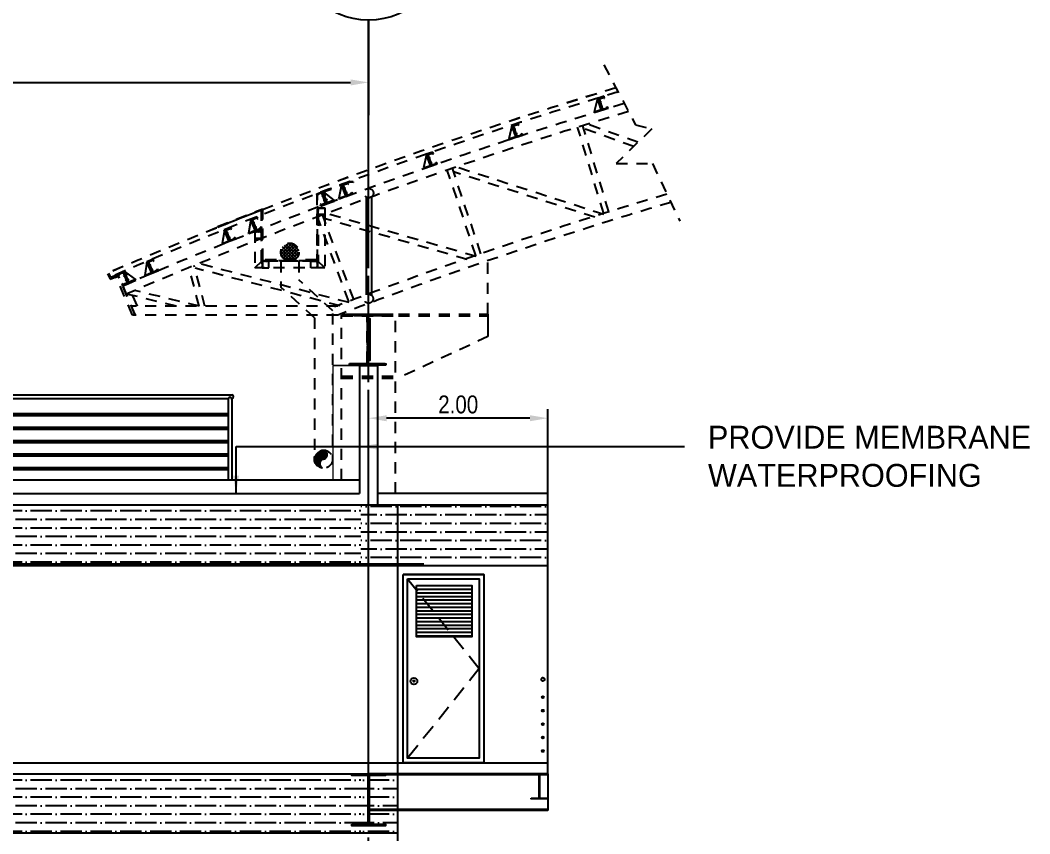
# Model space of a CAD drawing. Header units: millimetres. Extents: x 2148 to 2681, y 758 to 986.
# Drawn here: x 2442.94 to 2454.2, y 874.08 to 883.15 of the extents above; entities that cross this region are included whole.
import ezdxf

# ---------------------------------------------------------------- set-up
doc = ezdxf.new("R2010")
doc.units = ezdxf.units.MM
for name, pattern in [('27-A-2008-DD$0$a1-14 lvl 14-36$0$xa-fp_t1_l14-36$0$HIDDEN', [0.375, 0.25, -0.125]), ('CENTER2', [28.575, 19.05, -3.175, 3.175, -3.175]), ('HIDDEN', [0.375, 0.25, -0.125]), ('PHANTOMX2', [5, 2.5, -0.5, 0.5, -0.5, 0.5, -0.5])]:
    doc.linetypes.add(name, pattern=pattern)
for name, color, linetype in [('A-DOOR', 2, 'Continuous'), ('A-Hatch', 253, 'Continuous'), ('A-Stairs', 1, 'Continuous'), ('A-Wall', 4, 'Continuous'), ('at_Entity', 7, 'Continuous'), ('cladding', 2, 'Continuous'), ('D', 1, 'Continuous'), ('ELAYOUT', 4, 'Continuous'), ('grid', 241, 'PHANTOMX2'), ('hacht', 8, 'Continuous'), ('HATCH', 8, 'Continuous'), ('S_GRID LINES', 252, 'Continuous'), ('wall', 4, 'Continuous')]:
    doc.layers.add(name, color=color, linetype=linetype)
doc.styles.add('ARIALNW', font='ARIALN.TTF')
doc.styles.add('MMTX$0$ESMX$0$X-OPTA1D', font='x-opta1d')
doc.dimstyles.new('DIM 100', dxfattribs={"dimtxt": 0.2, "dimasz": 0.2, "dimexe": 0.1, "dimexo": 0, "dimgap": 0.05, "dimtad": 1, "dimzin": 0, "dimdsep": 46, "dimtxsty": 'ARIALNW', "dimcen": 0.09, "dimclrd": 6, "dimclre": 6, "dimclrt": 13, "dimadec": 0, "dimazin": 0, "dimtfac": 1, "dimtofl": 0, "dimtmove": 2, "dimatfit": 3, "dimfxl": 1, "dimtolj": 1, "dimtzin": 0, "dimarcsym": 0})
pattern_1 = [(180, (-3.72475, 3e-13), (-0.1666875, -0.09525), [0.238125, -0.047625, 0, -0.047625])]
pattern_2 = [(135, (-157028.7112584, 6350.6992486), (0.00353553390593, 0.00353553390593), [])]
pattern_3 = [(45, (161920.6013123, 6350.6992486), (-0.00353553390593, 0.00353553390593), [])]

# ---------------------------------------------------------------- blocks, each defined once
blk = doc.blocks.new('*D2624')
at = {"layer": 'Defpoints', "color": 0, "linetype": 'ByBlock', "ltscale": 0.5, "transparency": 16777216}
for p in [(2446.823, 882.459), (2437.823, 882.134), (2446.823, 881.759)]:
    blk.add_point(p, dxfattribs=at)
at = {"layer": 'ELAYOUT', "color": 6, "linetype": 'ByBlock', "lineweight": -2, "ltscale": 0.5, "transparency": 16777216}
for p, q in [((2437.823, 882.134), (2437.823, 882.559)), ((2438.023, 882.459), (2446.623, 882.459)), ((2446.823, 881.759), (2446.823, 882.559))]:
    blk.add_line(p, q, dxfattribs=at)
at = {"layer": 'ELAYOUT', "color": 6, "linetype": 'ByBlock', "ltscale": 0.5, "transparency": 16777216}
for points in [[(2438.023, 882.492), (2438.023, 882.425), (2437.823, 882.459)], [(2446.623, 882.492), (2446.623, 882.425), (2446.823, 882.459)]]:
    blk.add_solid(points, dxfattribs=at)
at = {"layer": 'ELAYOUT', "color": 13, "linetype": 'ByBlock', "ltscale": 0.5, "transparency": 16777216, "insert": (2442.323, 882.687), "char_height": 0.35, "attachment_point": 5, "style": 'ARIALNW'}
blk.add_mtext('\\A1;9.00', dxfattribs=at)
blk = doc.blocks.new('PURLINS')
at = {"color": 0, "extrusion": (-2.00941e-08, -4.28926e-08, 1)}
for p, q in [((-79735.61, -2735.6072, 0), (-79735.6081, -2735.6027, 0)), ((-79735.5688, -2735.6265, 0), (-79735.61, -2735.6072, 0)), ((-79735.6081, -2735.6027, 0), (-79735.5708, -2735.62, 0)), ((-79735.5708, -2735.62, 0), (-79735.5442, -2735.5593, 0)), ((-79735.5688, -2735.6265, 0), (-79735.5402, -2735.5612, 0)), ((-79735.5628, -2735.6238, 0), (-79735.538, -2735.5677, 0)), ((-79735.5462, -2735.5639, 0), (-79735.5422, -2735.5658, 0)), ((-79735.538, -2735.5677, 0), (-79735.5154, -2735.5783, 0)), ((-79735.5175, -2735.5828, 0), (-79735.5134, -2735.5847, 0)), ((-79735.5728, -2735.6246, 0), (-79735.5728, -2735.6246, 0)), ((-79735.538, -2735.6409, 0), (-79735.5688, -2735.6265, 0)), ((-79735.5628, -2735.6238, 0), (-79735.5401, -2735.6344, 0)), ((-79735.5381, -2735.6298, 0), (-79735.534, -2735.6317, 0)), ((-79735.5381, -2735.6298, 0), (-79735.5381, -2735.6298, 0))]:
    blk.add_line(p, q, dxfattribs=at)
at = {"extrusion": (-2.00941e-08, -4.28926e-08, 1)}
for p, q in [((-79735.5175, -2735.5828, 0), (-79735.5154, -2735.5783, 0)), ((-79735.517, -2735.5819, 0), (-79735.5154, -2735.5783, 0)), ((-79735.5134, -2735.5847, 0), (-79735.5094, -2735.5756, 0)), ((-79735.5401, -2735.6344, 0), (-79735.5381, -2735.6298, 0)), ((-79735.5401, -2735.6344, 0), (-79735.5381, -2735.6298, 0)), ((-79735.5387, -2735.6312, 0), (-79735.5381, -2735.6298, 0)), ((-79735.538, -2735.6409, 0), (-79735.536, -2735.6363, 0)), ((-79735.5363, -2735.6369, 0), (-79735.534, -2735.6317, 0)), ((-79735.5362, -2735.6367, 0), (-79735.534, -2735.6317, 0))]:
    blk.add_line(p, q, dxfattribs=at)
at = {"layer": 'HATCH', "ltscale": 0.5, "extrusion": (-2.00941e-08, -4.28926e-08, 1)}
blk.add_line((-79735.5448, -2735.5605, 0), (-79735.6081, -2735.6027, 0), dxfattribs=at)
at = {"layer": 'HATCH', "ltscale": 0.5, "extrusion": (-2.00941e-08, -4.28926e-08, 1), "elevation": 0.0017}
for points in [[(-79735.5533, -2735.6077), (-79735.5653, -2735.6011), (-79735.5674, -2735.6049), (-79735.5554, -2735.6115)], [(-79735.542, -2735.5834), (-79735.554, -2735.5768), (-79735.5561, -2735.5807), (-79735.5441, -2735.5872)]]:
    blk.add_lwpolyline(points, close=True, dxfattribs=at)
at = {"layer": 'wall', "color": 0, "extrusion": (-2.00941e-08, -4.28926e-08, 1)}
blk.add_line((-79735.5094, -2735.5756, 0), (-79735.5442, -2735.5593, 0), dxfattribs=at)
blk = doc.blocks.new('*D2666')
at = {"layer": 'A-Wall', "color": 6, "linetype": 'ByBlock', "lineweight": -2, "transparency": 16777216}
for p, q in [((2446.823, 878.712), (2446.823, 878.813)), ((2448.823, 877.872), (2448.823, 878.813)), ((2448.623, 878.713), (2447.023, 878.713))]:
    blk.add_line(p, q, dxfattribs=at)
at = {"layer": 'A-Wall', "color": 6, "transparency": 16777216}
for points in [[(2447.023, 878.746), (2447.023, 878.679), (2446.823, 878.713)], [(2448.623, 878.746), (2448.623, 878.679), (2448.823, 878.713)]]:
    blk.add_solid(points, dxfattribs=at)
at = {"layer": 'Defpoints', "color": 0, "transparency": 16777216}
for p in [(2446.823, 878.713), (2446.823, 878.712, 0), (2448.823, 877.872, 0)]:
    blk.add_point(p, dxfattribs=at)
at = {"layer": 'A-Wall', "color": 13, "transparency": 16777216, "insert": (2447.823, 878.865), "char_height": 0.2, "attachment_point": 5, "style": 'ARIALNW'}
blk.add_mtext('\\A1;2.00', dxfattribs=at)

msp = doc.modelspace()

# ---------------------------------------------------------------- hatches: boundary and pattern name
at = {"layer": 'D', "linetype": '27-A-2008-DD$0$a1-14 lvl 14-36$0$xa-fp_t1_l14-36$0$HIDDEN', "ltscale": 0.5}
h = msp.add_hatch(dxfattribs=at)
h.set_pattern_fill('ANSI31', color=8, scale=0.04, style=0)
h.set_pattern_definition(pattern_2)
edge = h.paths.add_edge_path()
edge.add_line((2446.2553863, 881.0605551), (2446.3360109, 881.0605551))
edge.add_line((2446.3360109, 881.0605551), (2446.3360109, 881.0545551))
edge.add_line((2446.3360109, 881.0545551), (2446.2664982, 881.0545551))
edge.add_ellipse((2446.26813, 881.047926), major_axis=(0.0048274, 0.0048274), ratio=0.9999999994, start_angle=58.8292528, end_angle=143.95418209)
edge.add_line((2446.2613863, 881.0468634), (2446.2613863, 880.9839309))
edge.add_line((2446.2613863, 880.9839309), (2446.2553863, 880.9839309))
edge.add_line((2446.2553863, 880.9839309), (2446.2553863, 881.0605551))
h = msp.add_hatch(dxfattribs=at)
h.set_pattern_fill('ANSI31', color=8, scale=0.04, style=0)
h.set_pattern_definition([(45, (161920.600955, 6350.4357033), (-0.00353553390593, 0.00353553390593), [])])
edge = h.paths.add_edge_path()
edge.add_line((2445.557672, 880.7970098), (2445.557672, 880.7910098))
edge.add_line((2445.557672, 880.7910098), (2445.6231982, 880.7910098))
edge.add_ellipse((2445.6215663, 880.7843807), major_axis=(-0.0048274, 0.0048274), ratio=0.9999999979, start_angle=216.04581799, end_angle=301.17074692, ccw=False)
edge.add_line((2445.6283101, 880.7833181), (2445.6283101, 880.7203856))
edge.add_line((2445.6283101, 880.7203856), (2445.6343101, 880.7203856))
edge.add_line((2445.6343101, 880.7203856), (2445.6343101, 880.7970098))
edge.add_line((2445.6343101, 880.7970098), (2445.557672, 880.7970098))
h = msp.add_hatch(dxfattribs=at)
h.set_pattern_fill('ANSI37', color=8, scale=0.2, style=0)
h.set_pattern_definition([(135, (-157028.711258, 6350.699249), (0.0176776695297, 0.0176776695297), []), (45, (-157028.711258, 6350.699249), (0.0176776695297, -0.0176776695297), [])])
edge = h.paths.add_edge_path()
edge.add_arc((2445.9450269, 880.5648589), 0.1008685, 0, 360)
h = msp.add_hatch(dxfattribs=at)
h.set_pattern_fill('ANSI31', color=8, scale=0.04, style=0)
h.set_pattern_definition([(135, (-157029.331991, 6350.108326), (0.00353553390593, 0.00353553390593), [])])
edge = h.paths.add_edge_path()
edge.add_line((2445.7112917, 880.4696324), (2445.7112917, 880.4636324))
edge.add_line((2445.7112917, 880.4636324), (2445.6457655, 880.4636324))
edge.add_ellipse((2445.6473974, 880.4570034), major_axis=(0.0048274, 0.0048274), ratio=0.9999999979, start_angle=58.82925308, end_angle=143.95418201)
edge.add_line((2445.6406536, 880.4559408), (2445.6406536, 880.3930083))
edge.add_line((2445.6406536, 880.3930083), (2445.6346536, 880.3930083))
edge.add_line((2445.6346536, 880.3930083), (2445.6346536, 880.4696324))
edge.add_line((2445.6346536, 880.4696324), (2445.7112917, 880.4696324))
h = msp.add_hatch(dxfattribs=at)
h.set_pattern_fill('ANSI31', color=8, scale=0.04, style=0)
h.set_pattern_definition(pattern_3)
edge = h.paths.add_edge_path()
edge.add_line((2445.7120104, 880.4699904), (2445.6353863, 880.4699904))
edge.add_line((2445.6353863, 880.4699904), (2445.6353863, 880.4639904))
edge.add_line((2445.6353863, 880.4639904), (2445.6469527, 880.4639904))
edge.add_ellipse((2445.6480153, 880.4572467), major_axis=(-0.0048274, 0.0048274), ratio=1, start_angle=306.04581954, end_angle=323.95418046, ccw=False)
edge.add_line((2445.6490779, 880.4639904), (2445.7120104, 880.4639904))
edge.add_line((2445.7120104, 880.4639904), (2445.7120104, 880.4699904))
h = msp.add_hatch(dxfattribs=at)
h.set_pattern_fill('ANSI31', color=8, scale=0.04, style=0)
h.set_pattern_definition(pattern_3)
edge = h.paths.add_edge_path()
edge.add_ellipse((2445.6480153, 880.4572467), major_axis=(-0.0048274, 0.0048274), ratio=0.9999999958, start_angle=-36.04581941, end_angle=31.17074722, ccw=False)
edge.add_line((2445.6469527, 880.4639904), (2445.6353863, 880.4639904))
edge.add_line((2445.6353863, 880.4639904), (2445.6353863, 880.3893658))
edge.add_line((2445.6353863, 880.3893658), (2445.6413863, 880.3893658))
edge.add_line((2445.6413863, 880.3893658), (2445.6413863, 880.4588785))
h = msp.add_hatch(dxfattribs=at)
h.set_pattern_fill('ANSI31', color=8, scale=0.04, style=0)
h.set_pattern_definition(pattern_2)
edge = h.paths.add_edge_path()
edge.add_line((2446.1780435, 880.4699904), (2446.2546676, 880.4699904))
edge.add_line((2446.2546676, 880.4699904), (2446.2546676, 880.4639904))
edge.add_line((2446.2546676, 880.4639904), (2446.2431012, 880.4639904))
edge.add_ellipse((2446.2420386, 880.4572467), major_axis=(0.0048274, 0.0048274), ratio=1, start_angle=36.04581954, end_angle=53.95418046)
edge.add_line((2446.240976, 880.4639904), (2446.1780435, 880.4639904))
edge.add_line((2446.1780435, 880.4639904), (2446.1780435, 880.4699904))
h = msp.add_hatch(dxfattribs=at)
h.set_pattern_fill('ANSI31', color=8, scale=0.04, style=0)
h.set_pattern_definition(pattern_2)
edge = h.paths.add_edge_path()
edge.add_ellipse((2446.2420386, 880.4572467), major_axis=(0.0048274, 0.0048274), ratio=0.9999999958, start_angle=328.82925278, end_angle=396.04581941)
edge.add_line((2446.2431012, 880.4639904), (2446.2546676, 880.4639904))
edge.add_line((2446.2546676, 880.4639904), (2446.2546676, 880.3893658))
edge.add_line((2446.2546676, 880.3893658), (2446.2486676, 880.3893658))
edge.add_line((2446.2486676, 880.3893658), (2446.2486676, 880.4588785))
h = msp.add_hatch(dxfattribs=at)
h.set_pattern_fill('ANSI31', color=8, scale=0.02, style=0)
h.set_pattern_definition([(135, (-157037.7205737, 6376.9816985), (0.001767766952966, 0.001767766952966), [])])
edge = h.paths.add_edge_path()
edge.add_line((2446.6110307, 879.3244855), (2446.7996456, 879.3244855))
edge.add_arc((2446.7996456, 879.332285), 0.0077995, 270, 365.90273286)
edge.add_line((2446.8074037, 879.3330871), (2446.8074037, 879.8458841))
edge.add_arc((2446.7996456, 879.8466862), 0.0077995, 354.09726714, 450.36544533)
edge.add_line((2446.7995958, 879.8544855), (2446.6110307, 879.8544855))
edge.add_line((2446.6110307, 879.8544855), (2446.6110307, 879.8744855))
edge.add_line((2446.6110307, 879.8744855), (2447.0152368, 879.8744855))
edge.add_line((2447.0152368, 879.8744855), (2447.0152368, 879.8544855))
edge.add_line((2447.0152368, 879.8544855), (2446.8272203, 879.8544855))
edge.add_arc((2446.8271705, 879.8466862), 0.0077995, 89.63455467, 184.29209329)
edge.add_line((2446.819393, 879.8461025), (2446.819393, 879.3328687))
edge.add_arc((2446.8271705, 879.332285), 0.0077995, 175.70790672, 270)
edge.add_line((2446.8271705, 879.3244855), (2447.0152368, 879.3244855))
edge.add_line((2447.0152368, 879.3244855), (2447.0152368, 879.3044855))
edge.add_line((2447.0152368, 879.3044855), (2446.6110307, 879.3044855))
edge.add_line((2446.6110307, 879.3044855), (2446.6110307, 879.3244855))
h = msp.add_hatch(dxfattribs=at)
h.set_pattern_fill('ANSI31', color=8, scale=0.04, style=0)
h.set_pattern_definition([(135, (-157028.617104, 6350.0942575), (0.00353553390593, 0.00353553390593), [])])
h.paths.add_polyline_path([(2446.3203344, 878.1548235, -0.4142135624), (2446.219466, 878.255692, -0.4142135621), (2446.3203344, 878.3565605, -0.8400945299), (2446.3205114, 878.255723, 0.8400945251)])
at = {"layer": 'hacht'}
h = msp.add_hatch(dxfattribs=at)
h.set_pattern_fill('ANSI36', color=256, scale=0.03, angle=135, style=0)
h.set_pattern_definition([(180, (212.51139, -56.81975), (-0.1666875, -0.09525), [0.238125, -0.047625, 0, -0.047625])])
h.paths.add_polyline_path([(2440.9389087, 877.0695064), (2446.7369789, 877.0695064), (2446.7369789, 877.7474821), (2440.9389087, 877.7474821)])
h = msp.add_hatch(dxfattribs=at)
h.set_pattern_fill('ANSI36', color=256, scale=0.03, angle=135, style=0)
h.set_pattern_definition(pattern_1)
h.paths.add_polyline_path([(2446.8227137, 877.7474821), (2446.7369789, 877.7474821), (2446.7369789, 877.0895064), (2446.8227137, 877.0895064)])
h = msp.add_hatch(dxfattribs=at)
h.set_pattern_fill('ANSI36', color=256, scale=0.03, angle=135, style=0)
h.set_pattern_definition(pattern_1)
h.paths.add_polyline_path([(2448.8227137, 877.0695064), (2448.8227137, 877.7474821), (2447.1477137, 877.7474821), (2447.1477137, 877.0695064)])
h.paths.add_polyline_path([(2447.1477137, 877.7474821), (2446.9227137, 877.7474821), (2446.8227137, 877.7474821), (2446.8227137, 877.0895064), (2447.1477137, 877.0895064)])
h = msp.add_hatch(dxfattribs=at)
h.set_pattern_fill('ANSI36', color=256, scale=0.03, angle=135, style=0)
h.set_pattern_definition([(180, (212.51139, -59.82272), (-0.1666875, -0.09525), [0.238125, -0.047625, 0, -0.047625])])
h.paths.add_polyline_path([(2440.9389087, 874.0665307), (2446.7369789, 874.0665307), (2446.7369789, 874.7445064), (2440.9389087, 874.7445064)])
h = msp.add_hatch(dxfattribs=at)
h.set_pattern_fill('ANSI36', color=256, scale=0.03, angle=135, style=0)
h.set_pattern_definition([(180, (-20.25471, -16.29342), (-0.1666875, -0.09525), [0.238125, -0.047625, 0, -0.047625])])
h.paths.add_polyline_path([(2447.1477137, 874.7445064), (2446.7369789, 874.7445064), (2446.7369789, 874.0865307), (2447.1477137, 874.0865307)])
at = {"layer": 'HATCH', "ltscale": 0.5}
h = msp.add_hatch(dxfattribs=at)
h.set_pattern_fill('ANSI31', color=256, scale=0.018605, style=0)
h.set_pattern_definition([(135, (-145913.9638013, 5988.4387983), (0.00164446852256, 0.00164446852256), [])])
edge = h.paths.add_edge_path()
edge.add_line((2446.6347069, 874.1828679), (2446.8101663, 874.1828679))
edge.add_arc((2446.8101663, 874.1901233), 0.0072555, 270.00000003, 365.90273289)
edge.add_line((2446.8173832, 874.1908695), (2446.8173832, 874.7178999))
edge.add_arc((2446.8101663, 874.718646), 0.0072555, 354.09726717, 450.36544536)
edge.add_line((2446.81012, 874.7259013), (2446.6347069, 874.7259013))
edge.add_line((2446.6347069, 874.7259013), (2446.6347069, 874.7445064))
edge.add_line((2446.6347069, 874.7445064), (2447.0107204, 874.7445064))
edge.add_line((2447.0107204, 874.7445064), (2447.0107204, 874.7259013))
edge.add_line((2447.0107204, 874.7259013), (2446.8358177, 874.7259013))
edge.add_arc((2446.8357714, 874.718646), 0.0072555, 89.63455483, 184.29209345)
edge.add_line((2446.8285363, 874.718103), (2446.8285363, 874.1906663))
edge.add_arc((2446.8357714, 874.1901233), 0.0072555, 175.7079065, 269.99999978)
edge.add_line((2446.8357714, 874.1828679), (2447.0107204, 874.1828679))
edge.add_line((2447.0107204, 874.1828679), (2447.0107204, 874.1642628))
edge.add_line((2447.0107204, 874.1642628), (2446.6347069, 874.1642628))
edge.add_line((2446.6347069, 874.1642628), (2446.6347069, 874.1828679))
h = msp.add_hatch(dxfattribs=at)
h.set_pattern_fill('ANSI31', color=256, scale=0.00893, style=0)
h.set_pattern_definition([(135, (-68764.449917, 3329.3177665), (0.000789344890829, 0.000789344890829), [])])
edge = h.paths.add_edge_path()
edge.add_line((2448.6373669, 874.4749199), (2448.7215874, 874.4749199))
edge.add_arc((2448.7215874, 874.4784025), 0.0034826, 270.00000003, 365.90273289)
edge.add_line((2448.7250515, 874.4787606), (2448.7250515, 874.7317352))
edge.add_arc((2448.7215874, 874.7320934), 0.0034826, 354.09726717, 450.36544536)
edge.add_line((2448.7215652, 874.7355759), (2448.6373669, 874.7355759))
edge.add_line((2448.6373669, 874.7355759), (2448.6373669, 874.7445063))
edge.add_line((2448.6373669, 874.7445063), (2448.8178534, 874.7445063))
edge.add_line((2448.8178534, 874.7445063), (2448.8178534, 874.7355759))
edge.add_line((2448.8178534, 874.7355759), (2448.7339, 874.7355759))
edge.add_arc((2448.7338778, 874.7320934), 0.0034826, 89.63455482, 184.29209345)
edge.add_line((2448.730405, 874.7318327), (2448.730405, 874.4786631))
edge.add_arc((2448.7338778, 874.4784025), 0.0034826, 175.7079065, 269.99999978)
edge.add_line((2448.7338778, 874.4749199), (2448.8178534, 874.4749199))
edge.add_line((2448.8178534, 874.4749199), (2448.8178534, 874.4659894))
edge.add_line((2448.8178534, 874.4659894), (2448.6373669, 874.4659894))
edge.add_line((2448.6373669, 874.4659894), (2448.6373669, 874.4749199))

# ---------------------------------------------------------------- linework, layer by layer
msp.add_circle((2446.8227137, 883.9981417, 0), 0.8452448)
at = {"layer": 'A-DOOR'}
msp.add_line((2448.1081443, 876.9695064, 0), (2447.2081443, 876.9695064, 0), dxfattribs=at)
at = {"layer": 'A-DOOR', "elevation": 0}
for points in [[(2447.2081443, 876.9695064), (2448.1081443, 876.9695064), (2448.1081443, 874.8695064), (2447.2081443, 874.8695064)], [(2447.2581443, 876.9195064), (2448.0581443, 876.9195064), (2448.0581443, 874.9195064), (2447.2581443, 874.9195064)], [(2447.358493, 876.8455347), (2447.973092, 876.8455347), (2447.973092, 876.2725788), (2447.358493, 876.2725788)]]:
    msp.add_lwpolyline(points, close=True, dxfattribs=at)
at = {"layer": 'A-DOOR'}
for radius in [0.0371384, 0.0081208]:
    msp.add_circle((2447.3290644, 875.7802612, 0), radius, dxfattribs=at)
at = {"layer": 'A-Hatch'}
for p, q in [((2447.1477137, 846.8486765, 0), (2447.1477137, 877.7474821, 0)), ((2447.358493, 876.8055411, 0), (2447.973092, 876.8055411, 0)), ((2447.358493, 876.7655474, 0), (2447.973092, 876.7655474, 0)), ((2447.358493, 876.7255538, 0), (2447.973092, 876.7255538, 0)), ((2447.358493, 876.6855601, 0), (2447.973092, 876.6855601, 0)), ((2447.358493, 876.6455665, 0), (2447.973092, 876.6455665, 0)), ((2447.358493, 876.6055729, 0), (2447.973092, 876.6055729, 0)), ((2447.358493, 876.5655792, 0), (2447.973092, 876.5655792, 0)), ((2447.358493, 876.5255856, 0), (2447.973092, 876.5255856, 0)), ((2447.358493, 876.4855919, 0), (2447.973092, 876.4855919, 0)), ((2447.358493, 876.4455983, 0), (2447.973092, 876.4455983, 0)), ((2447.358493, 876.4056046, 0), (2447.973092, 876.4056046, 0)), ((2447.358493, 876.365611, 0), (2447.973092, 876.365611, 0)), ((2447.358493, 876.3256173, 0), (2447.973092, 876.3256173, 0)), ((2447.358493, 876.2856237, 0), (2447.973092, 876.2856237, 0))]:
    msp.add_line(p, q, dxfattribs=at)
at = {"layer": 'A-Stairs'}
for p, q in [((2441.9533228, 878.9732407, 0), (2445.2977137, 878.9732407, 0)), ((2441.9533228, 878.9332407, 0), (2445.2591933, 878.9332407, 0)), ((2445.2577137, 878.925691, 0), (2445.2577137, 878.0224821, 0)), ((2445.296234, 878.9332407, 0), (2445.2977137, 878.9332407, 0)), ((2445.2977137, 878.925691, 0), (2445.2977137, 878.0224821, 0)), ((2441.9533228, 878.7642621, 0), (2445.2577137, 878.7642621, 0)), ((2441.9533228, 878.7422193, 0), (2445.2577137, 878.7422193, 0)), ((2441.9533228, 878.6142621, 0), (2445.2577137, 878.6142621, 0)), ((2441.9533228, 878.5922193, 0), (2445.2577137, 878.5922193, 0)), ((2441.9533228, 878.4642621, 0), (2445.2577137, 878.4642621, 0)), ((2441.9533228, 878.4422193, 0), (2445.2577137, 878.4422193, 0)), ((2441.9533228, 878.3142621, 0), (2445.2577137, 878.3142621, 0)), ((2441.9533228, 878.2922193, 0), (2445.2577137, 878.2922193, 0)), ((2441.9533228, 878.1642621, 0), (2445.2577137, 878.1642621, 0)), ((2441.9533228, 878.1422193, 0), (2445.2577137, 878.1422193, 0)), ((2448.8227137, 877.8724821, 0), (2446.9227137, 877.8724821, 0)), ((2446.9227137, 877.7474821), (2448.8227137, 877.7474821, 0))]:
    msp.add_line(p, q, dxfattribs=at)
at = {"layer": 'A-Stairs', "ltscale": 10}
msp.add_line((2446.7227137, 878.0224821, 0), (2437.134304, 878.0224821, 0), dxfattribs=at)
at = {"layer": 'A-Stairs'}
for centre, radius in [((2448.7683923, 875.800265, 0), 0.02), ((2448.7683923, 875.600265, 0), 0.0110214), ((2448.7683923, 875.450265, 0), 0.0110214), ((2448.7683923, 875.300265, 0), 0.0110214), ((2448.7683923, 875.150265, 0), 0.0110214), ((2448.7683923, 875.000265, 0), 0.0110214)]:
    msp.add_circle(centre, radius, dxfattribs=at)
for centre, start, end in [((2445.2977137, 878.9532407, 0.0000098), 270, 90), ((2445.2777137, 878.925691, 0.0000032), 0.00000007, 180.00000007)]:
    msp.add_arc(centre, 0.02, start, end, dxfattribs=at)
at = {"layer": 'at_Entity', "color": 7, "lineweight": 9}
for p, q in [((2446.4227137, 879.2998158, -0.0000001), (2446.4227137, 878.0224821, 0)), ((2446.7227137, 879.2998158, -0.0000001), (2446.4227137, 879.2998158, -0.0000001)), ((2446.4227137, 879.2998158, -0.0000001), (2446.7227137, 879.2998158, -0.0000001))]:
    msp.add_line(p, q, dxfattribs=at)
at = {"layer": 'cladding'}
for p, q in [((2448.8227137, 874.7445064, 0), (2448.8227137, 877.8724821, 0)), ((2436.984304, 877.7474821, 0), (2446.9227137, 877.7474821, 0)), ((2437.6160165, 874.7445064, 0), (2448.8227137, 874.7445064, 0))]:
    msp.add_line(p, q, dxfattribs=at)
at = {"layer": 'D', "color": 8, "linetype": '27-A-2008-DD$0$a1-14 lvl 14-36$0$xa-fp_t1_l14-36$0$HIDDEN', "ltscale": 0.5}
for p, q in [((2449.4460864, 880.9973424, -0.0000002), (2449.1555649, 881.958879, -0.0000002)), ((2449.503522, 881.0146962, -0.0000002), (2449.2130004, 881.9762328, -0.0000002)), ((2449.7806937, 881.7438887, -0.0000002), (2449.2228328, 881.9436908, -0.0000002)), ((2449.8283808, 881.7905414, -0.0000002), (2449.2656157, 881.9921, -0.0000002)), ((2449.9819208, 881.9407508), (2449.5857938, 881.5532166)), ((2448.0200394, 880.5287007, -0.0000002), (2447.7015938, 881.4813537, -0.0000002)), ((2448.0769444, 880.5477224, -0.0000002), (2447.7584987, 881.5003754, -0.0000002)), ((2449.3483965, 880.9544643, -0.0000002), (2447.7717701, 881.4606731, -0.0000002)), ((2449.4490672, 880.9851586, -0.0000002), (2447.8006069, 881.5144312, -0.0000002)), ((2446.6145375, 881.3547546, -0.0000002), (2446.2444081, 881.2161194, -0.0000002)), ((2446.6157574, 881.3445331, -0.0000002), (2446.2479157, 881.2067548, -0.0000002)), ((2446.6507653, 881.350356, -0.0000001), (2446.6145375, 881.3547546, -0.0000002)), ((2446.6495784, 881.3404267, -0.0000001), (2446.6157574, 881.3445331, -0.0000002)), ((2446.6507653, 881.350356, -0.0000001), (2446.6495784, 881.3404267, -0.0000001)), ((2446.2446676, 881.2162166, -0.0000002), (2446.2446676, 880.4799904, -0.0000002)), ((2446.2546676, 880.4699904, -0.0000002), (2446.2546676, 881.2162166, -0.0000002)), ((2445.1366497, 880.8507894, -0.0000002), (2445.6446676, 881.0491957, -0.0000002)), ((2445.6346676, 881.0367558, -0.0000002), (2445.1406483, 880.8416236, -0.0000002)), ((2445.6286676, 880.4639904, -0.0000002), (2445.6286676, 881.0367558, -0.0000002)), ((2445.6346676, 880.4699904, -0.0000002), (2445.6346676, 881.0367558, -0.0000002)), ((2445.6446676, 880.4799904, -0.0000002), (2445.6446676, 881.0491957, -0.0000002)), ((2448.0237479, 880.5166478, -0.0000002), (2446.3535656, 880.9950526, -0.0000002)), ((2446.6009174, 880.0158533, -0.0000002), (2446.2546676, 880.9587565, -0.0000002)), ((2446.2613863, 880.9839309, -0.0000002), (2446.2613863, 880.4639904, -0.0000002)), ((2446.6572399, 880.0365358, -0.0000002), (2446.3109902, 880.9794391, -0.0000002)), ((2447.9236503, 880.4829067, -0.0000002), (2446.3251911, 880.9407672, -0.0000002)), ((2446.3360109, 880.9839309, -0.0000002), (2446.3360109, 880.3893658, -0.0000002)), ((2445.1406483, 880.8416236, -0.0000002), (2445.1366497, 880.8507894, -0.0000002)), ((2445.5533243, 880.7954674, -0.0000002), (2445.5533243, 880.3893658, -0.0000002)), ((2446.6059963, 880.0024117, -0.0000001), (2444.9353174, 880.4367476, -0.0000001)), ((2445.5533243, 880.3893658, -0.0000002), (2445.6346676, 880.4699904, -0.0000002)), ((2446.2613863, 880.4639904, -0.0000002), (2445.6286676, 880.4639904, -0.0000002)), ((2446.169502, 880.4699904, -0.0000002), (2445.6346676, 880.4699904, -0.0000002)), ((2445.6346676, 880.4699904, -0.0000002), (2446.2546676, 880.4699904, -0.0000002)), ((2446.2446676, 880.4799904, -0.0000002), (2445.6446676, 880.4799904, -0.0000002)), ((2445.8450269, 880.4639904, -0.0000002), (2445.8450269, 880.1739694, -0.0000002)), ((2446.0450269, 880.4639904, -0.0000002), (2446.0450269, 880.2559481, -0.0000002)), ((2446.3360109, 880.3893658, -0.0000002), (2446.2546676, 880.4699904, -0.0000002)), ((2448.1552672, 879.8740838, -0.0000001), (2448.1552672, 880.4510975, -0.0000001)), ((2443.9105078, 880.3233092, -0.0000002), (2443.938931, 880.2640544, -0.0000002)), ((2443.9463929, 880.2817627, -0.0000002), (2443.9236922, 880.3296182, -0.0000002)), ((2444.037864, 880.3211579, -0.0000002), (2443.9463929, 880.2817627, -0.0000002)), ((2444.2194216, 879.8628132, -0.0000001), (2444.0224473, 880.3220762, -0.0000002)), ((2444.2215978, 879.8628132, -0.0000001), (2444.0242853, 880.3228645, -0.0000002)), ((2444.9323581, 879.9628132, -0.0000002), (2444.8203299, 880.3925441, -0.0000001)), ((2444.9978472, 879.9628132, -0.0000002), (2444.8758357, 880.4153672, -0.0000001)), ((2446.507601, 879.9659976, -0.0000001), (2444.887418, 880.3872057, -0.0000001)), ((2446.3360109, 880.3893658, -0.0000002), (2445.5533243, 880.3893658, -0.0000002)), ((2443.938931, 880.2640544, -0.0000002), (2444.0279394, 880.3026772, -0.0000002)), ((2444.188955, 879.8628132, -0.0000001), (2443.9967142, 880.3110395, -0.0000002)), ((2446.4248923, 879.9117822, -0.0000003), (2446.0450269, 880.2559481, -0.0000002)), ((2444.6808536, 879.9628132, -0.0000002), (2444.1207544, 880.0984809, -0.0000002)), ((2444.2439942, 879.9628132, -0.0000001), (2444.1757137, 880.1220152, -0.0000002)), ((2444.9357245, 879.9628132, -0.0000002), (2444.2158795, 880.1371746, -0.0000002)), ((2446.219466, 879.8343174, -0.0000003), (2445.8450269, 880.1739694, -0.0000002)), ((2446.4798245, 879.9628132, 0), (2444.1787086, 879.9628132, 0)), ((2446.419466, 879.8826293, -0.0000003), (2446.419466, 878.2370535, -0.0000003)), ((2446.5227137, 879.8740838, -0.0000001), (2447.1552672, 879.8740838, -0.0000001)), ((2447.1227137, 877.8724821, 0), (2447.1227137, 879.8740838, 0)), ((2447.1552672, 879.8740838, -0.0000001), (2448.1552672, 879.8740838, -0.0000001)), ((2448.1552672, 879.8740838, -0.0000001), (2448.1552672, 879.8240838, -0.0000001)), ((2446.4798245, 879.8628132, 0), (2444.188955, 879.8628132, 0)), ((2446.219466, 879.8343174, -0.0000003), (2446.219466, 878.255692, -0.0000003)), ((2446.5227137, 878.0224821, 0), (2446.5227137, 879.8628132, 0)), ((2446.5227137, 879.8540838, -0.0000001), (2447.1352672, 879.8540838, -0.0000001)), ((2447.1552672, 879.8536661, -0.0000001), (2448.1552672, 879.8536661, -0.0000001)), ((2448.1552672, 879.8240838, -0.0000001), (2448.1552672, 879.7240838, -0.0000001)), ((2448.1552672, 879.7240838, -0.0000001), (2448.1552672, 879.6240838, -0.0000001)), ((2448.1552672, 879.6240838, -0.0000001), (2447.1552672, 879.1606264, -0.0000001)), ((2446.5227137, 879.1806264, -0.0000001), (2447.1352672, 879.1806264, -0.0000001)), ((2446.5227137, 879.1806264, -0.0000001), (2447.1352672, 879.1806264, -0.0000001)), ((2446.5227137, 879.1606264, -0.0000001), (2447.1352672, 879.1606264, -0.0000001)), ((2446.5227137, 879.1606264, -0.0000001), (2447.1352672, 879.1606264, -0.0000001))]:
    msp.add_line(p, q, dxfattribs=at)
for points in [[(2449.448383, 882.6532402), (2449.7995558, 881.9870438), (2449.9819208, 881.9407508)], [(2449.5857938, 881.5532166), (2449.99026, 881.5532166), (2450.2946509, 880.9114942)]]:
    msp.add_lwpolyline(points, dxfattribs=at)
at = {"layer": 'D', "color": 8, "linetype": '27-A-2008-DD$0$a1-14 lvl 14-36$0$xa-fp_t1_l14-36$0$HIDDEN', "ltscale": 0.5, "elevation": -0.0000002}
for points in [[(2446.2553863, 880.9839309), (2446.2553863, 881.0605551), (2446.3360109, 881.0605551), (2446.3360109, 880.9839309)], [(2445.6341256, 880.7198947), (2445.6341256, 880.7965188), (2445.553501, 880.7965188), (2445.553501, 880.7198947)], [(2445.7112917, 880.4699904), (2445.6346676, 880.4699904), (2445.6346676, 880.3893658), (2445.7112917, 880.3893658)], [(2445.7120104, 880.4699904), (2445.6353863, 880.4699904), (2445.6353863, 880.3893658), (2445.7120104, 880.3893658)], [(2446.1780435, 880.4699904), (2446.2546676, 880.4699904), (2446.2546676, 880.3893658), (2446.1780435, 880.3893658)]]:
    msp.add_lwpolyline(points, close=True, dxfattribs=at)
for points in [[(2446.2613863, 880.9839309), (2446.2613863, 881.0489886)], [(2446.2664982, 881.0545551), (2446.3360109, 881.0545551)], [(2445.6230137, 880.7905188), (2445.553501, 880.7905188)], [(2445.6281256, 880.7198947), (2445.6281256, 880.7849523)], [(2445.6406676, 880.4588785), (2445.6406676, 880.3893658)], [(2445.6413863, 880.4588785), (2445.6413863, 880.3893658)], [(2445.7112917, 880.4639904), (2445.6462341, 880.4639904)], [(2445.7120104, 880.4639904), (2445.6469527, 880.4639904)], [(2446.1780435, 880.4639904), (2446.2431012, 880.4639904)], [(2446.2486676, 880.4588785), (2446.2486676, 880.3893658)]]:
    msp.add_lwpolyline(points, dxfattribs=at)
msp.add_lwpolyline([(2446.6110307, 879.3244855), (2446.7996456, 879.3244855, 0.4447202436), (2446.8074037, 879.3330871), (2446.8074037, 879.8458841, 0.4466315217), (2446.7995958, 879.8544855), (2446.6110307, 879.8544855), (2446.6110307, 879.8744855), (2447.0152368, 879.8744855), (2447.0152368, 879.8544855), (2446.8272203, 879.8544855, 0.4382281274), (2446.819393, 879.8461025), (2446.819393, 879.3328687, 0.4363286722), (2446.8271705, 879.3244855), (2447.0152368, 879.3244855), (2447.0152368, 879.3044855), (2446.6110307, 879.3044855)], format="xyb", close=True, dxfattribs=at)
at = {"layer": 'D', "ltscale": 0.5, "elevation": -0.0000002}
msp.add_lwpolyline([(2446.819393, 879.8247721), (2446.8361132, 879.8247721), (2446.8361132, 879.3558657), (2446.819393, 879.3558657)], close=True, dxfattribs=at)
at = {"layer": 'D', "color": 3, "ltscale": 0.5, "elevation": 0}
for points in [[(2446.6347069, 874.1828679), (2446.8101663, 874.1828679, 0.4447202436), (2446.8173832, 874.1908695), (2446.8173832, 874.7178999, 0.4466315217), (2446.81012, 874.7259013), (2446.6347069, 874.7259013), (2446.6347069, 874.7445064), (2447.0107204, 874.7445064), (2447.0107204, 874.7259013), (2446.8358177, 874.7259013, 0.4382281274), (2446.8285363, 874.718103), (2446.8285363, 874.1906663, 0.4363286722), (2446.8357714, 874.1828679), (2447.0107204, 874.1828679), (2447.0107204, 874.1642628), (2446.6347069, 874.1642628)], [(2448.6373669, 874.4749199), (2448.7215874, 874.4749199, 0.4447202436), (2448.7250515, 874.4787606), (2448.7250515, 874.7317352, 0.4466315217), (2448.7215652, 874.7355759), (2448.6373669, 874.7355759), (2448.6373669, 874.7445063), (2448.8178534, 874.7445063), (2448.8178534, 874.7355759), (2448.7339, 874.7355759, 0.4382281274), (2448.730405, 874.7318327), (2448.730405, 874.4786631, 0.4363286722), (2448.7338778, 874.4749199), (2448.8178534, 874.4749199), (2448.8178534, 874.4659894), (2448.6373669, 874.4659894)]]:
    msp.add_lwpolyline(points, format="xyb", close=True, dxfattribs=at)
at = {"layer": 'D', "color": 8, "linetype": '27-A-2008-DD$0$a1-14 lvl 14-36$0$xa-fp_t1_l14-36$0$HIDDEN', "ltscale": 0.5}
for centre, radius in [((2446.8250057, 881.2235852, 0), 0.0517747), ((2445.9450269, 880.5648589, -0.0000002), 0.1008685), ((2446.8227137, 880.0454874, -0.0000001), 0.050791), ((2446.3203344, 878.255692, -0.0000003), 0.1008685)]:
    msp.add_circle(centre, radius, dxfattribs=at)
for centre, radius, start, end in [((2464.783732, 831.9154862, -0.0000002), 52.7217771, 106.75766293, 113.35300163), ((2464.7858324, 831.9154862, -0.0000002), 52.7217771, 106.75972022, 113.3550614), ((2464.7858324, 831.9154862, -0.0000002), 52.6717771, 106.74911297, 113.33724231), ((2464.7858324, 831.9154862, -0.0000002), 52.527535, 106.71839727, 113.21629732), ((2464.7858324, 831.9154862, -0.0000002), 52.427535, 106.69700161, 113.21630145), ((2464.7858324, 831.9154862, -0.0000002), 51.4230672, 106.53364357, 110.89666525), ((2464.7858324, 831.9154862, -0.0000002), 51.3230694, 106.51627545, 110.89666525), ((2446.26813, 881.047926, -0.0000002), 0.0068269, 103.82925161, 188.95418045), ((2445.6213819, 880.7838898, -0.0000002), 0.0068269, 351.04581955, 76.17074839), ((2445.6472967, 880.4572467, -0.0000002), 0.0068269, 81.04581956, 166.17074838), ((2445.6480153, 880.4572467, -0.0000002), 0.0068269, 81.04581956, 166.17074838), ((2446.2420386, 880.4572467, -0.0000002), 0.0068269, 13.82925162, 98.95418044), ((2446.3115934, 878.3061263, -0.0000003), 0.0511861, 279.83260005, 80.16739995), ((2446.3292579, 878.2052578, -0.0000003), 0.0512176, 100.03360002, 259.96639998)]:
    msp.add_arc(centre, radius, start, end, dxfattribs=at)
at = {"layer": 'ELAYOUT', "ltscale": 10}
for p, q in [((2446.7227137, 879.2998158, -0.0000001), (2446.7227137, 877.8724821, 0)), ((2446.7227137, 879.2998158, -0.0000001), (2446.9227137, 879.2998158, -0.0000001)), ((2446.9227137, 879.2998158, -0.0000001), (2446.9227137, 877.7474821)), ((2437.134304, 877.8724821, 0), (2446.7227137, 877.8724821, 0)), ((2437.6160165, 874.8695064, 0), (2448.8227137, 874.8695064, 0))]:
    msp.add_line(p, q, dxfattribs=at)
at = {"layer": 'grid', "ltscale": 0.7}
msp.add_line((2446.8227137, 883.1528969, 0), (2446.8227137, 882.0923467, 0), dxfattribs=at)
at = {"layer": 'hacht'}
for p, q in [((2437.6160165, 877.0895064, 0), (2447.4409399, 877.0895064, 0)), ((2437.6160165, 877.0695064, 0), (2448.8227137, 877.0695064, 0)), ((2437.6160165, 874.0865307, 0), (2447.1477137, 874.0865307, 0))]:
    msp.add_line(p, q, dxfattribs=at)
at = {"layer": 'HATCH', "ltscale": 0.5}
for p, q in [((2446.7950057, 881.1751786, 0), (2446.7950057, 880.0884786, 0)), ((2446.7950057, 881.1751786, 0), (2446.7950057, 880.0884786, 0)), ((2446.8550057, 881.1751786, 0), (2446.8550057, 880.0884786, 0)), ((2448.8227137, 874.7445063, 0), (2446.8285363, 874.7445063, 0)), ((2448.8227137, 874.7345063, 0), (2446.8285363, 874.7345063, 0)), ((2448.8227137, 874.7445063, 0), (2448.8227137, 874.3375661, 0)), ((2448.8227137, 874.3475661, 0), (2446.8285363, 874.3475661, 0)), ((2448.8227137, 874.3375661, 0), (2446.8285363, 874.3375661, 0))]:
    msp.add_line(p, q, dxfattribs=at)
at = {"layer": 'HATCH', "linetype": 'HIDDEN', "ltscale": 0.7, "elevation": 0}
msp.add_lwpolyline([(2447.2581443, 876.9195064), (2448.0581443, 875.9195064), (2447.2581443, 874.9195064)], dxfattribs=at)
at = {"layer": 'S_GRID LINES', "linetype": 'CENTER2', "ltscale": 0.2}
for p in [(2446.8227137, 875.2206266, 0), (2446.8227137, 846.0964977, 0)]:
    msp.add_line(p, (2446.8227137, 883.1528969, 0), dxfattribs=at)

# ---------------------------------------------------------------- block references
at = {"layer": 'D', "color": 8, "linetype": '27-A-2008-DD$0$a1-14 lvl 14-36$0$xa-fp_t1_l14-36$0$HIDDEN', "ltscale": 0.5}
for p, xscale, yscale, zscale, rotation in [((117081.6593147, 111879.5828112, -0.0000014), 2.000000000000048, 2.000000000000048, 2.000000000000048, 42.11209511316717), ((114942.392801, 114045.8750539, -0.0000012), 1.999999999999844, 1.999999999999844, 1.999999999999844, 43.20516968981756), ((112759.4270903, 116173.6015225, -0.0000011), 2.000000000000009, 2.000000000000009, 2.000000000000009, 44.29961532971663), ((110257.0585673, 118515.7045844, -0.000001), 1.999999999999949, 1.999999999999949, 1.999999999999949, 45.53017957112453), ((107807.8844297, 120713.0243993, -0.0000009), 1.999999999999984, 1.999999999999984, 1.999999999999984, 46.71151956771994), ((107807.5911261, 120712.9080684, -0.0000009), 1.999999999999984, 1.999999999999984, 1.999999999999984, 46.71151956771994)]:
    msp.add_blockref('PURLINS', p, dxfattribs=dict(at, xscale=xscale, yscale=yscale, zscale=zscale, rotation=rotation))
at = {"layer": 'D', "color": 8, "linetype": '27-A-2008-DD$0$a1-14 lvl 14-36$0$xa-fp_t1_l14-36$0$HIDDEN', "ltscale": 0.5, "extrusion": (2.62885e-09, 1.80553e-09, -1), "xscale": 2.000000000000023, "yscale": 2.000000000000023, "zscale": -2, "rotation": 4.478783241792727}
msp.add_blockref('PURLINS', (156110.5586821, 18788.7390606, 0.0000083), dxfattribs=at)
at = {"layer": 'D', "color": 8, "linetype": '27-A-2008-DD$0$a1-14 lvl 14-36$0$xa-fp_t1_l14-36$0$HIDDEN', "ltscale": 0.5, "extrusion": (3.20674e-08, 1.20499e-08, 1), "xscale": 1.999999999999979, "yscale": 1.999999999999979, "zscale": 1.999999999999979, "rotation": 47.80236071267321}
msp.add_blockref('PURLINS', (105506.3130566, 122696.6830567, 0.0000886), dxfattribs=at)
at = {"layer": 'D', "color": 8, "linetype": '27-A-2008-DD$0$a1-14 lvl 14-36$0$xa-fp_t1_l14-36$0$HIDDEN', "ltscale": 0.5, "extrusion": (-7.75986e-07, -3.58542e-07, -1), "xscale": 2.000000000000039, "yscale": 2.000000000000039, "zscale": -2, "rotation": 2.576268164710544}
msp.add_blockref('PURLINS', (156619.8834869, 13514.0412881, -0.0022119), dxfattribs=at)

# ---------------------------------------------------------------- texts
at = {"color": 2, "insert": (2450.6091996, 878.6284307), "char_height": 0.25536, "width": 13.180508186, "attachment_point": 1, "style": 'MMTX$0$ESMX$0$X-OPTA1D'}
msp.add_mtext('PROVIDE MEMBRANE\\PWATERPROOFING', dxfattribs=at)

# ---------------------------------------------------------------- dimensions: what is measured, and where the dimension line sits
at = {"layer": 'A-Wall'}
dim = msp.add_linear_dim(base=(2446.8227137, 878.7127767), p1=(2448.8227137, 877.8724821, 0), p2=(2446.8227137, 878.7122463, 0), dimstyle='DIM 100', dxfattribs=at)
dim.commit()
dim.dimension.update_dxf_attribs({"geometry": '*D2666', "text_midpoint": (2447.8227137, 878.8648913)})
at = {"layer": 'ELAYOUT', "linetype": 'ByBlock', "ltscale": 0.5}
dim = msp.add_linear_dim(base=(2446.8227137, 882.4587352, 0), p1=(2437.8227137, 882.1339953, 0), p2=(2446.8227137, 881.7588998, 0), angle=180, dimstyle='DIM 100', override={"dimtxt": 0.35}, dxfattribs=at)
dim.commit()
dim.dimension.update_dxf_attribs({"geometry": '*D2624', "text_midpoint": (2442.3227137, 882.6874358, 0)})

# ---------------------------------------------------------------- leaders
at = {"layer": 'A-Wall'}
for points in [[(2446.7227137, 878.3954713), (2450.3472906, 878.3954713)], [(2445.344503, 877.8724821, 0), (2445.344503, 878.3954713, 0), (2446.7227137, 878.3954713, 0)]]:
    msp.add_leader(points, dimstyle='DIM 100', override={"dimgap": 0.05, "dimtad": 0}, dxfattribs=at)

doc.saveas('drawing.dxf')
